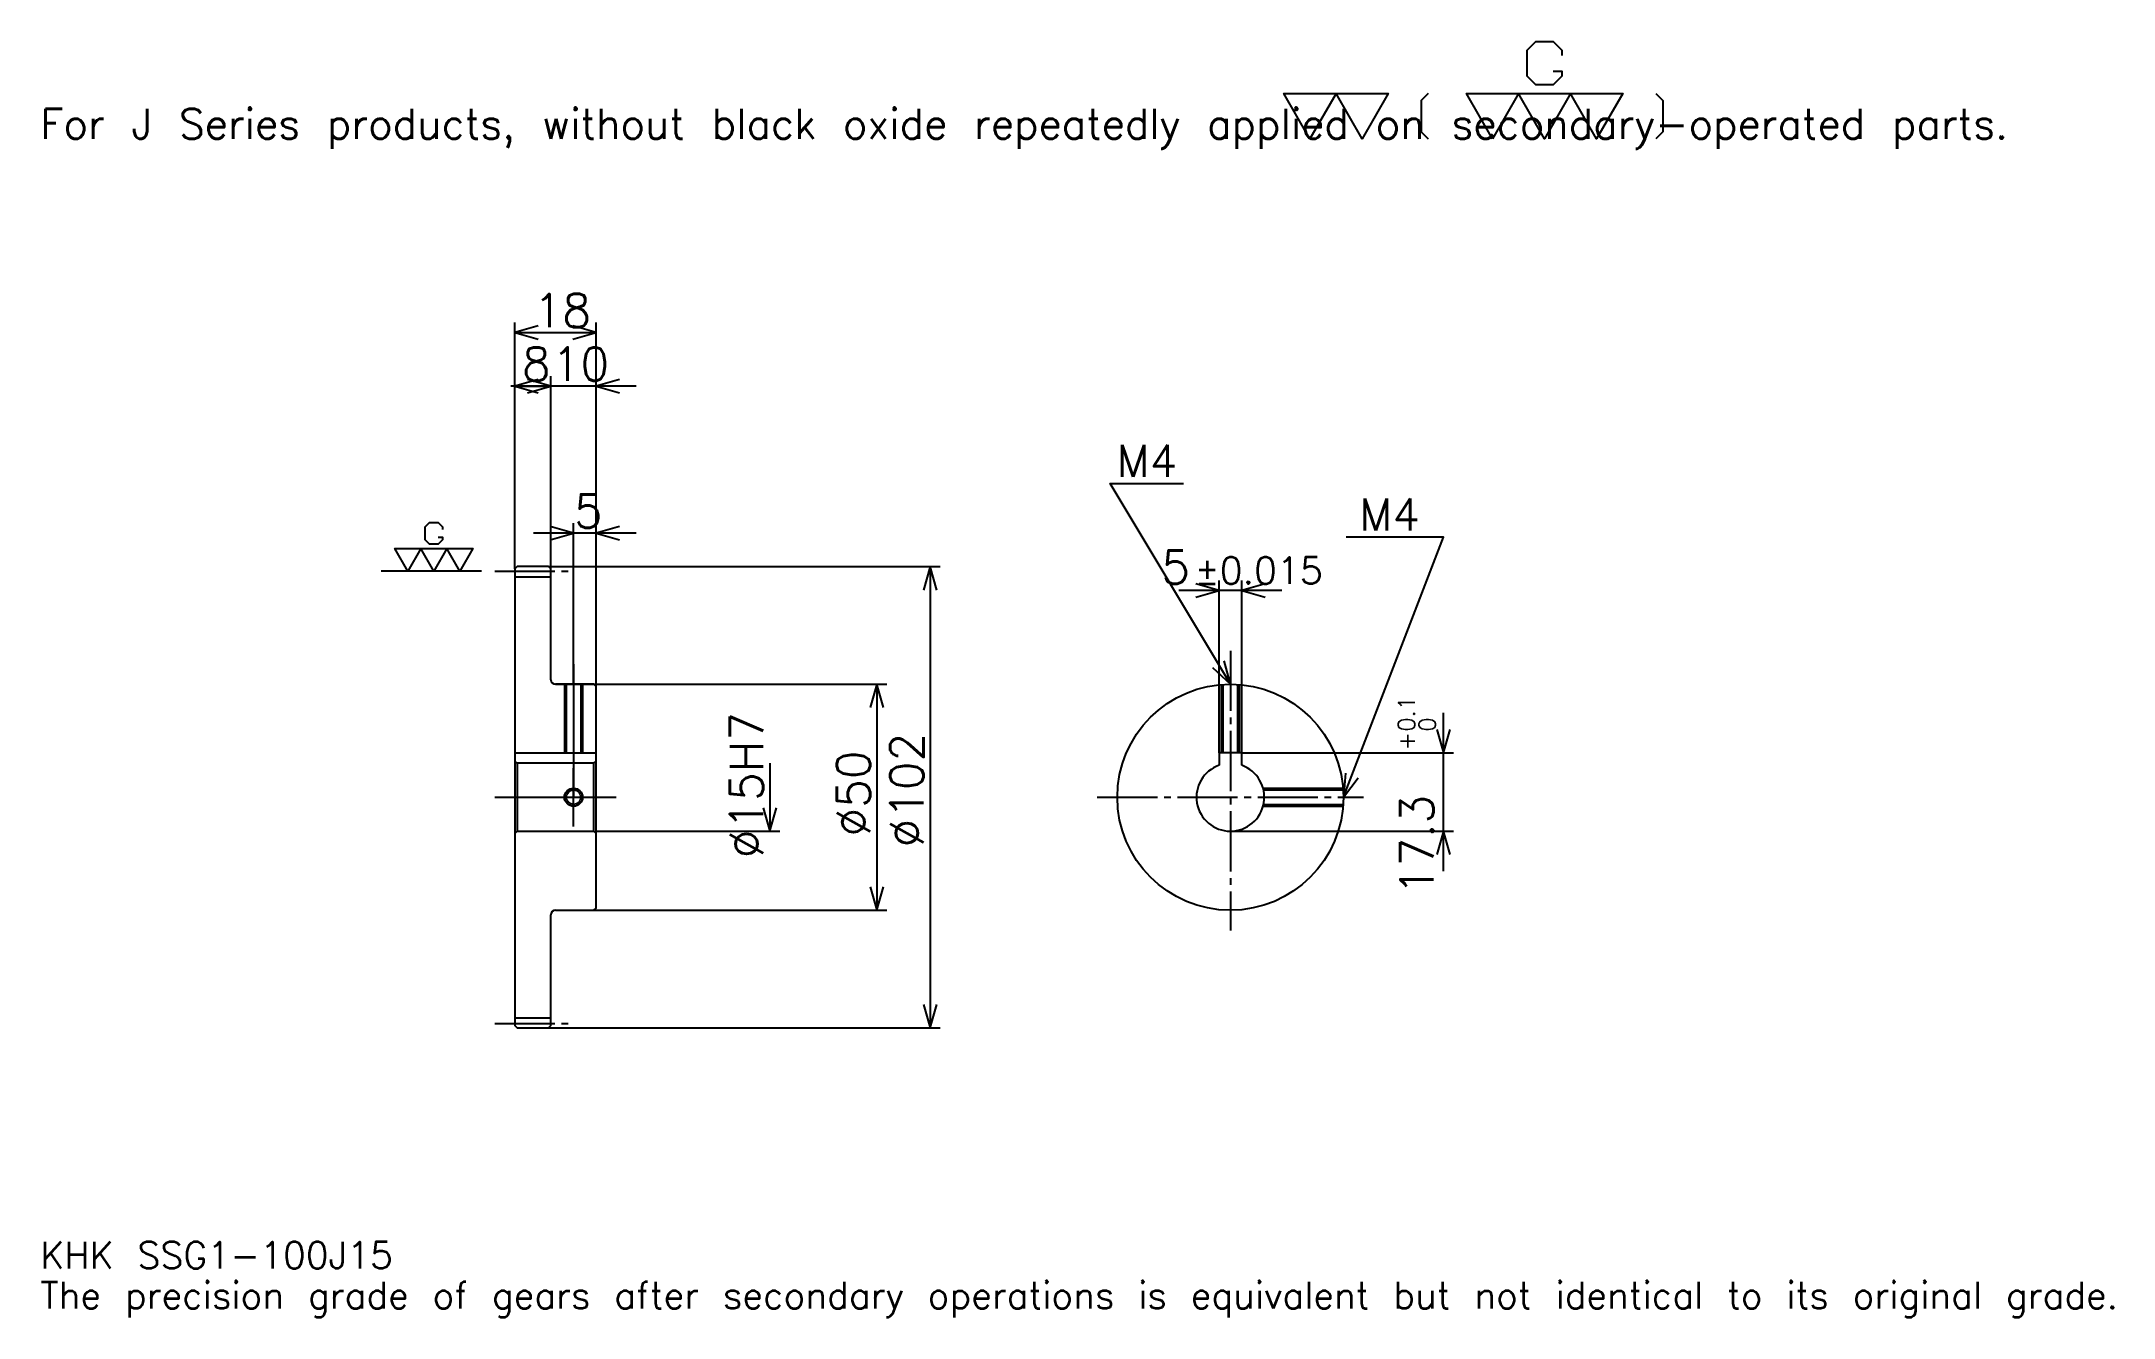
# Model space of a CAD drawing. Extents: x 15 to 473, y 5 to 288.
import ezdxf

# ---------------------------------------------------------------- set-up
doc = ezdxf.new("R2010")
doc.units = 0
doc.linetypes.add('DASHDOT', pattern=[17.739131, 13.304348, -1.478261, 1.478261, -1.478261])
doc.layers.get('0').update_dxf_attribs({"linetype": 'CONTINUOUS'})
doc.layers.add('DASHDOT', color=6, linetype='DASHDOT')
doc.styles.add('KANJI', font='TXT', dxfattribs={"bigfont": 'BIGFONT'})

msp = doc.modelspace()

# ---------------------------------------------------------------- linework, layer by layer
at = {"color": 5}
for p, q in [((119.739136, 171.478256), (119.739136, 225.434784)), ((137.739136, 171.478256), (137.739136, 225.434784)), ((119.739136, 223.217392), (137.739136, 223.217392)), ((146.608704, 211.391296), (118.869568, 211.391296)), ((119.739136, 211.391296), (127.739136, 211.391296)), ((127.739136, 171.478256), (127.739136, 213.608688)), ((146.608704, 178.869568), (123.869568, 178.869568)), ((132.739136, 171.478256), (132.739136, 181.086945)), ((119.739136, 170.978256), (119.739136, 171.478256)), ((127.239136, 171.478256), (137.739136, 171.478256)), ((127.739136, 170.978256), (127.739136, 171.478256)), ((132.739136, 145.478256), (132.739136, 171.478256)), ((132.739136, 145.478256), (132.739136, 171.478256)), ((137.739136, 171.478256), (213.869568, 171.478256)), ((137.739136, 144.978256), (137.739136, 171.478256)), ((211.652176, 171.478256), (211.652176, 69.478256)), ((289.413055, 166.173904), (266.67392, 166.173904)), ((275.543488, 130.278259), (275.543488, 168.391296)), ((280.543488, 130.278259), (280.543488, 168.391296)), ((128.739136, 145.478256), (137.739136, 145.478256)), ((137.739136, 145.478256), (202.043488, 145.478256)), ((199.826096, 145.478256), (199.826096, 95.478256)), ((325.217407, 104.108688), (325.217407, 139.147827)), ((280.543488, 130.278259), (327.434814, 130.278259)), ((176.17392, 127.978256), (176.17392, 112.978256)), ((137.739136, 112.978256), (178.391312, 112.978256)), ((278.043488, 112.978256), (327.434814, 112.978256)), ((128.739136, 95.478256), (137.739136, 95.478256)), ((137.739136, 95.478256), (202.043488, 95.478256)), ((127.239136, 69.478256), (137.739136, 69.478256)), ((137.739136, 69.478256), (213.869568, 69.478256))]:
    msp.add_line(p, q, dxfattribs=at)
at = {"color": 7}
msp.add_line((112.347832, 170.478256), (90.17392, 170.478256), dxfattribs=at)
at = {"color": 4}
for p, q in [((119.739136, 169.228256), (127.739136, 169.228256)), ((119.739136, 130.278259), (137.739136, 130.278259)), ((137.239136, 127.978256), (137.739136, 128.478256)), ((120.239136, 127.978256), (120.239136, 112.978256)), ((137.239136, 112.978256), (137.739136, 112.478256)), ((119.739136, 71.728256), (127.739136, 71.728256))]:
    msp.add_line(p, q, dxfattribs=at)
at = {"color": 7}
for points in [[(349.460846, 281.076508), (351.382599, 281.076508), (351.382599, 279.923462), (349.460846, 278.00174), (345.617371, 278.00174), (343.695648, 279.923462), (343.695648, 285.68869), (345.617371, 287.610413), (349.460846, 287.610413), (351.382599, 285.68869), (351.382599, 284.535645)], [(295.652161, 266.086945), (289.886932, 276.079987), (312.947815, 276.079987), (307.182587, 266.086945), (301.417389, 276.079987), (295.652161, 266.086945)], [(321.787811, 276.079987), (320.250427, 274.542603), (320.250427, 267.624329), (321.787811, 266.086945)], [(336.008667, 266.086945), (330.243469, 276.079987), (364.834778, 276.079987), (359.06955, 266.086945), (353.304321, 276.079987), (347.539124, 266.086945), (341.773895, 276.079987), (336.008667, 266.086945)], [(372.13739, 276.079987), (373.674774, 274.542603), (373.674774, 267.624329), (372.13739, 266.086945)], [(102.813049, 177.973038), (103.773918, 177.973038), (103.773918, 177.396515), (102.813049, 176.435638), (100.891312, 176.435638), (99.930443, 177.396515), (99.930443, 180.279129), (100.891312, 181.23999), (102.813049, 181.23999), (103.773918, 180.279129), (103.773918, 179.702606)], [(96.08696, 170.478256), (93.204353, 175.474777), (110.500008, 175.474777), (107.617401, 170.478256), (104.734787, 175.474777), (101.85218, 170.478256), (98.969574, 175.474777), (96.08696, 170.478256)]]:
    msp.add_lwpolyline(points, dxfattribs=at)
at = {"color": 5}
for points in [[(124.913048, 224.695648), (119.739136, 223.217392), (124.913048, 221.739136)], [(132.565216, 221.739136), (137.739136, 223.217392), (132.565216, 224.695648)], [(124.913048, 212.869568), (119.739136, 211.391296), (124.913048, 209.913025)], [(122.565224, 209.913025), (127.739136, 211.391296), (122.565224, 212.869568)], [(122.565224, 209.913025), (127.739136, 211.391296), (122.565224, 212.869568)], [(142.913055, 212.869568), (137.739136, 211.391296), (142.913055, 209.913025)], [(278.043488, 145.478256), (251.434784, 189.82608), (267.695679, 189.82608)], [(127.565224, 177.391296), (132.739136, 178.869568), (127.565224, 180.347824)], [(142.913055, 180.347824), (137.739136, 178.869568), (142.913055, 177.391296)], [(303.043488, 120.478256), (325.217407, 178), (303.634766, 178)], [(213.130432, 166.304352), (211.652176, 171.478256), (210.17392, 166.304352)], [(270.369568, 164.695648), (275.543488, 166.173904), (270.369568, 167.652161)], [(285.717407, 167.652161), (280.543488, 166.173904), (285.717407, 164.695648)], [(274.113953, 149.154297), (278.043488, 145.478256), (276.649109, 150.675415)], [(201.304352, 140.304352), (199.826096, 145.478256), (198.347839, 140.304352)], [(323.739136, 135.452164), (325.217407, 130.278259), (326.695679, 135.452164)], [(303.525146, 125.837608), (303.043488, 120.478256), (306.283813, 124.774178)], [(174.695663, 118.152168), (176.17392, 112.978256), (177.652176, 118.152168)], [(326.695679, 107.804344), (325.217407, 112.978256), (323.739136, 107.804344)], [(198.347839, 100.652168), (199.826096, 95.478256), (201.304352, 100.652168)], [(210.17392, 74.652168), (211.652176, 69.478256), (213.130432, 74.652168)]]:
    msp.add_lwpolyline(points, dxfattribs=at)
at = {"color": 4}
for points in [[(127.739136, 146.478256), (127.739136, 170.978256), (127.239136, 171.478256), (120.239136, 171.478256), (119.739136, 170.978256), (119.739136, 112.478256)], [(128.739136, 95.478256), (137.239136, 95.478256), (137.739136, 95.978256), (137.739136, 144.978256), (137.239136, 145.478256), (128.739136, 145.478256)], [(130.739136, 145.478256), (130.739136, 130.278259)], [(131.119141, 145.478256), (131.119141, 130.278259)], [(134.359131, 145.478256), (134.359131, 130.278259)], [(134.739136, 145.478256), (134.739136, 130.278259)], [(276.043488, 130.278259), (276.043488, 145.398132)], [(276.423492, 130.278259), (276.423492, 145.42572)], [(279.663483, 130.278259), (279.663483, 145.42572)], [(280.043488, 130.278259), (280.043488, 145.398132)], [(119.739136, 112.478256), (120.239136, 112.978256), (137.239136, 112.978256), (137.239136, 127.978256), (120.239136, 127.978256), (119.739136, 128.478256)], [(280.543488, 127.549324), (280.543488, 130.278259), (275.543488, 130.278259), (275.543488, 127.549324)], [(285.271912, 122.478256), (302.963379, 122.478256)], [(285.366455, 122.098259), (302.990936, 122.098259)], [(285.271912, 118.478256), (302.963379, 118.478256)], [(285.366455, 118.858253), (302.990936, 118.858253)], [(119.739136, 112.478256), (119.739136, 69.978256), (120.239136, 69.478256), (127.239136, 69.478256), (127.739136, 69.978256), (127.739136, 94.478256)]]:
    msp.add_lwpolyline(points, dxfattribs=at)
for centre, radius in [((278.043488, 120.478256), 25), ((132.739136, 120.478256), 1.62)]:
    msp.add_circle(centre, radius, dxfattribs=at)
at = {"color": 7}
msp.add_circle((132.739136, 120.478256), 2, dxfattribs=at)
at = {"color": 4}
for centre, radius, start, end in [((128.739136, 146.478256), 1, 180, 270), ((278.043488, 120.478256), 7.5, 109.47122094, 70.52877906), ((128.739136, 94.478256), 1, 90, 180)]:
    msp.add_arc(centre, radius, start, end, dxfattribs=at)
at = {"layer": 'DASHDOT', "color": 7}
for p, q in [((115.304352, 170.478256), (132.17392, 170.478256)), ((278.043488, 152.869568), (278.043488, 91.043472)), ((132.739136, 145.478256), (132.739136, 120.478256)), ((115.304352, 120.478256), (142.17392, 120.478256)), ((248.608704, 120.478256), (307.478271, 120.478256)), ((115.304352, 70.478256), (132.17392, 70.478256))]:
    msp.add_line(p, q, dxfattribs=at)
for points in [[(132.739136, 149.91304), (132.739136, 125.843475)], [(132.739136, 114.043472), (132.739136, 126.91304)], [(126.304352, 120.478256), (139.17392, 120.478256)]]:
    msp.add_lwpolyline(points, dxfattribs=at)

# ---------------------------------------------------------------- texts
at = {"color": 7, "style": 'KANJI'}
for s, height, p in [('For J Series products, without black oxide repeatedly applied on secondary-operated parts.', 6.652174, (14.782609, 266.086945)), ('18', 7.391304, (123.934784, 224.399994)), ('8', 7.391304, (121.33696, 212.573914)), ('10', 7.391304, (127.934784, 212.573914)), ('M4', 7.095652, (252.913055, 191.304352)), ('5', 7.391304, (132.83696, 180.05217)), ('M4', 7.095652, (306.591309, 179.478256)), ('5', 7.391304, (262.786377, 167.652161)), ('%%p0.015', 5.913043, (270.102844, 167.652161)), ('KHK SSG1-100J15', 5.913043, (14.782609, 16.26087)), ('The precision grade of gears after secondary operations is equivalent but not identical to its original grade.', 5.913043, (14.782609, 7.391304))]:
    msp.add_text(s, height=height, dxfattribs=at).set_placement(p)
for s, height, p in [('%%c15H7', 7.391304, (174.695663, 106.989128)), ('0.1', 3.695652, (318.860901, 134.95462)), ('0', 3.695652, (323.443481, 134.95462)), ('%%c102', 7.391304, (210.17392, 109.391296)), ('+', 3.695652, (318.860901, 130.815491)), ('%%c50', 7.391304, (198.347839, 111.793472)), ('17.3', 7.391304, (323, 98.822998))]:
    msp.add_text(s, height=height, rotation=90, dxfattribs=at).set_placement(p)

doc.saveas('drawing.dxf')
